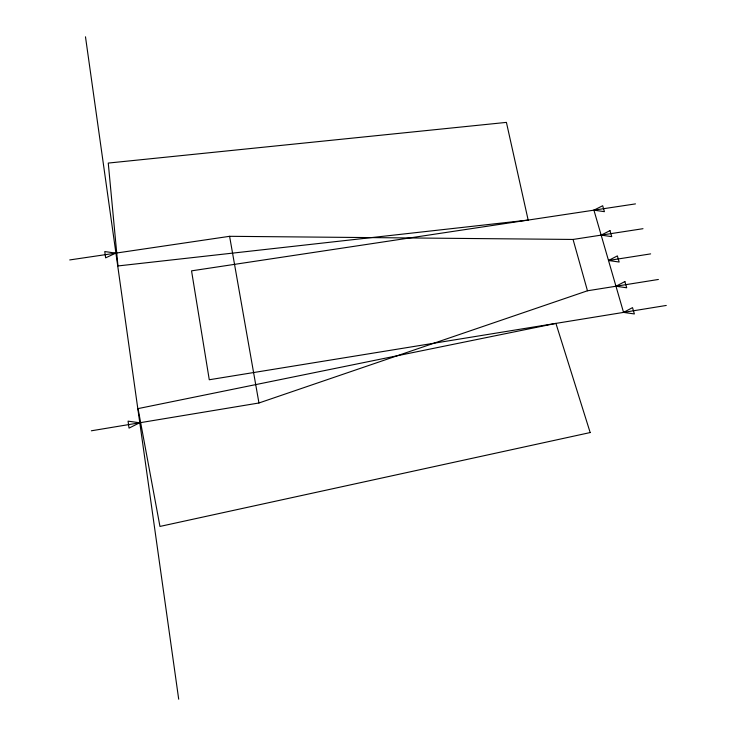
<?xml version="1.0" encoding="UTF-8"?>
<svg xmlns="http://www.w3.org/2000/svg" width="736" height="736" viewBox="0 0 736 736"><rect width="100%" height="100%" fill="white"/><g stroke="black" fill="none" stroke-linecap="round" stroke-linejoin="round"><path stroke-width="1.1" d="M623.548 312.395L632.518 307.63L634.368 313.95L623.548 312.395L593.924 210.156L602.683 205.74L604.422 211.674L593.924 210.156M608.506 260.489L617.366 255.898L619.16 262.025L608.506 260.489L650.633 253.883M91.338 430.799L258.952 402.988L587.466 290.784L658.389 279.468M666.264 305.449L209.272 379.758L191.544 270.848L635.481 203.89M69.736 259.937L229.595 236.311L573.059 239.448L642.997 228.694M573.059 239.448L587.466 290.784M229.595 236.311L258.952 402.988M178.701 699.2L85.477 36.8M624.882 281.566L615.968 286.24L626.704 287.785L624.882 281.566M609.969 230.626L601.165 235.124L611.736 236.652L609.969 230.626M139.656 422.786L129.03 428.113L128.073 421.148L139.656 422.786M115.791 253.129L105.634 257.848L104.77 251.556L115.791 253.129M590.18 432.556L159.96 526.433L138.046 408.609L555.919 323.398L590.18 432.556M528.163 220.073L117.953 265.944L108.256 163.07L506.414 122.388L528.163 220.073"/></g></svg>
